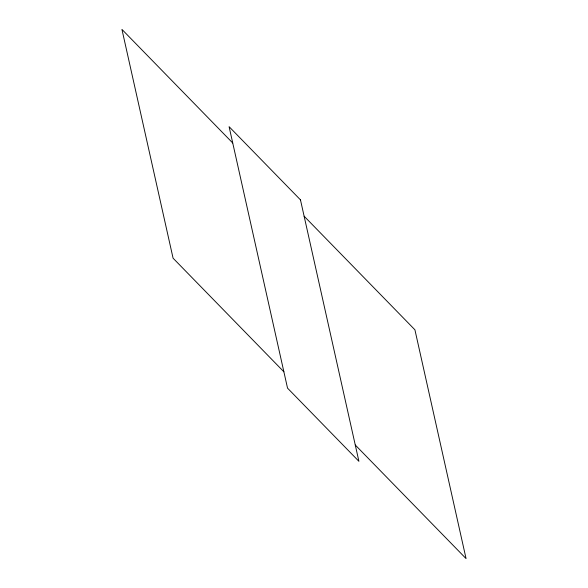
<?xml version="1.0" encoding="UTF-8"?>
<svg xmlns="http://www.w3.org/2000/svg" width="588" height="588" viewBox="0 0 588 588"><rect width="100%" height="100%" fill="white"/><g stroke="black" fill="none" stroke-linecap="round" stroke-linejoin="round"><path stroke-width="0.88" d="M232.738 143.009L121.936 29.4L173.078 258.191L283.879 371.8M304.121 216.2L414.922 329.809L466.064 558.6L355.262 444.991M300.468 199.861L229.085 126.67L287.532 388.139L358.915 461.33L300.468 199.861"/></g></svg>
